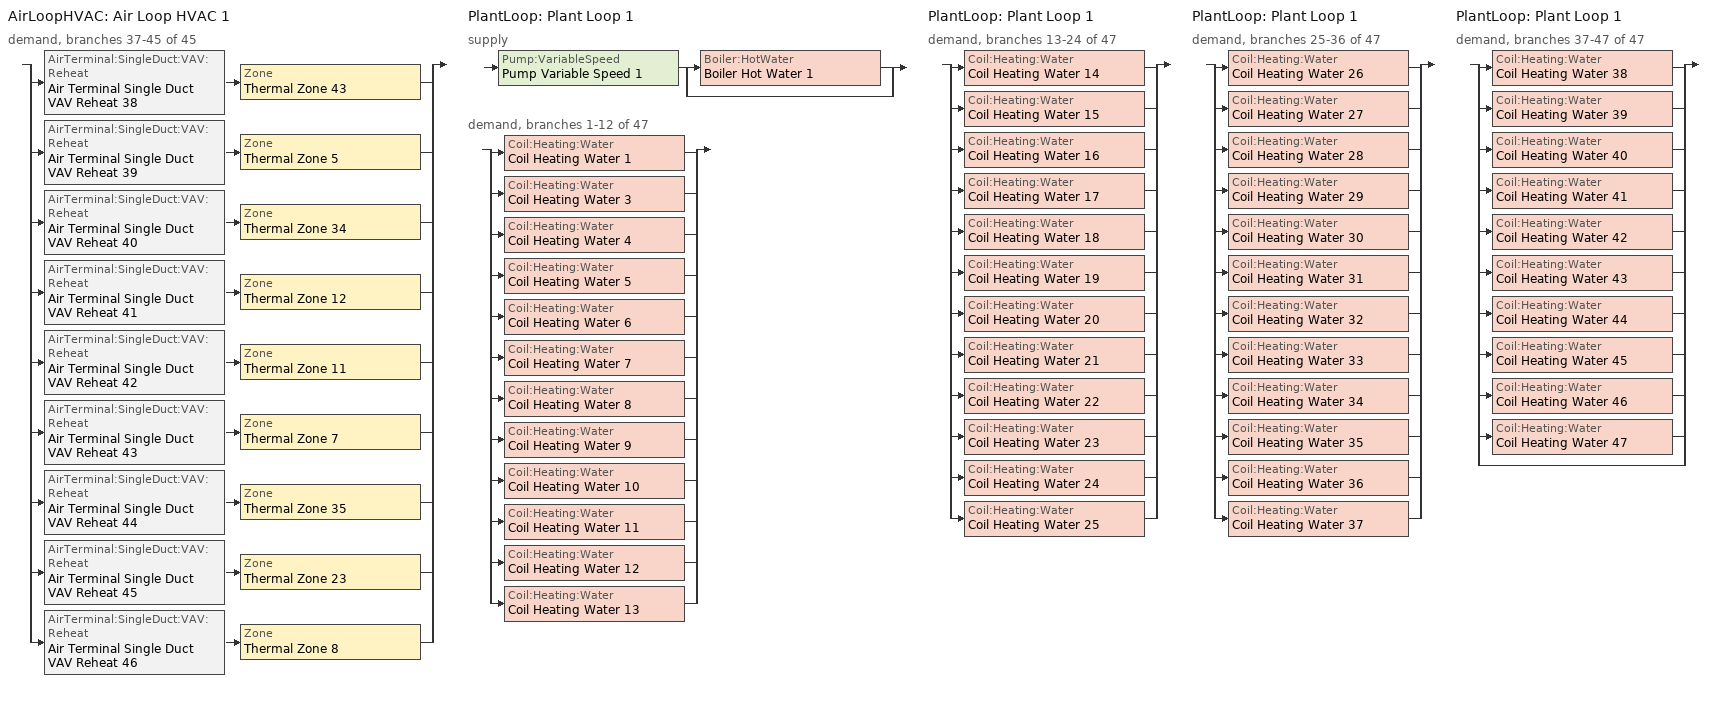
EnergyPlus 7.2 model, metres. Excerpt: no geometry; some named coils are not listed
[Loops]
AirLoopHVAC 'Air Loop HVAC 1'
 demand, branches 37-45 of 45: split
  | AirTerminal:SingleDuct:VAV:Reheat 'Air Terminal Single Duct VAV Reheat 38' > Zone 'Thermal Zone 43'
  | AirTerminal:SingleDuct:VAV:Reheat 'Air Terminal Single Duct VAV Reheat 39' > Zone 'Thermal Zone 5'
  | AirTerminal:SingleDuct:VAV:Reheat 'Air Terminal Single Duct VAV Reheat 40' > Zone 'Thermal Zone 34'
  | AirTerminal:SingleDuct:VAV:Reheat 'Air Terminal Single Duct VAV Reheat 41' > Zone 'Thermal Zone 12'
  | AirTerminal:SingleDuct:VAV:Reheat 'Air Terminal Single Duct VAV Reheat 42' > Zone 'Thermal Zone 11'
  | AirTerminal:SingleDuct:VAV:Reheat 'Air Terminal Single Duct VAV Reheat 43' > Zone 'Thermal Zone 7'
  | AirTerminal:SingleDuct:VAV:Reheat 'Air Terminal Single Duct VAV Reheat 44' > Zone 'Thermal Zone 35'
  | AirTerminal:SingleDuct:VAV:Reheat 'Air Terminal Single Duct VAV Reheat 45' > Zone 'Thermal Zone 23'
  | AirTerminal:SingleDuct:VAV:Reheat 'Air Terminal Single Duct VAV Reheat 46' > Zone 'Thermal Zone 8'
PlantLoop 'Plant Loop 1'
 supply: Pump:VariableSpeed 'Pump Variable Speed 1' > split
  | Boiler:HotWater 'Boiler Hot Water 1'
  | bypass
 demand, branches 1-12 of 47: split
  | Coil:Heating:Water 'Coil Heating Water 1'
  | Coil:Heating:Water 'Coil Heating Water 3'
  | Coil:Heating:Water 'Coil Heating Water 4'
  | Coil:Heating:Water 'Coil Heating Water 5'
  | Coil:Heating:Water 'Coil Heating Water 6'
  | Coil:Heating:Water 'Coil Heating Water 7'
  | Coil:Heating:Water 'Coil Heating Water 8'
  | Coil:Heating:Water 'Coil Heating Water 9'
  | Coil:Heating:Water 'Coil Heating Water 10'
  | Coil:Heating:Water 'Coil Heating Water 11'
  | Coil:Heating:Water 'Coil Heating Water 12'
  | Coil:Heating:Water 'Coil Heating Water 13'
PlantLoop 'Plant Loop 1'
 demand, branches 13-24 of 47: split
  | Coil:Heating:Water 'Coil Heating Water 14'
  | Coil:Heating:Water 'Coil Heating Water 15'
  | Coil:Heating:Water 'Coil Heating Water 16'
  | Coil:Heating:Water 'Coil Heating Water 17'
  | Coil:Heating:Water 'Coil Heating Water 18'
  | Coil:Heating:Water 'Coil Heating Water 19'
  | Coil:Heating:Water 'Coil Heating Water 20'
  | Coil:Heating:Water 'Coil Heating Water 21'
  | Coil:Heating:Water 'Coil Heating Water 22'
  | Coil:Heating:Water 'Coil Heating Water 23'
  | Coil:Heating:Water 'Coil Heating Water 24'
  | Coil:Heating:Water 'Coil Heating Water 25'
PlantLoop 'Plant Loop 1'
 demand, branches 25-36 of 47: split
  | Coil:Heating:Water 'Coil Heating Water 26'
  | Coil:Heating:Water 'Coil Heating Water 27'
  | Coil:Heating:Water 'Coil Heating Water 28'
  | Coil:Heating:Water 'Coil Heating Water 29'
  | Coil:Heating:Water 'Coil Heating Water 30'
  | Coil:Heating:Water 'Coil Heating Water 31'
  | Coil:Heating:Water 'Coil Heating Water 32'
  | Coil:Heating:Water 'Coil Heating Water 33'
  | Coil:Heating:Water 'Coil Heating Water 34'
  | Coil:Heating:Water 'Coil Heating Water 35'
  | Coil:Heating:Water 'Coil Heating Water 36'
  | Coil:Heating:Water 'Coil Heating Water 37'
PlantLoop 'Plant Loop 1'
 demand, branches 37-47 of 47: split
  | Coil:Heating:Water 'Coil Heating Water 38'
  | Coil:Heating:Water 'Coil Heating Water 39'
  | Coil:Heating:Water 'Coil Heating Water 40'
  | Coil:Heating:Water 'Coil Heating Water 41'
  | Coil:Heating:Water 'Coil Heating Water 42'
  | Coil:Heating:Water 'Coil Heating Water 43'
  | Coil:Heating:Water 'Coil Heating Water 44'
  | Coil:Heating:Water 'Coil Heating Water 45'
  | Coil:Heating:Water 'Coil Heating Water 46'
  | Coil:Heating:Water 'Coil Heating Water 47'
  | bypass
[Coil:Heating:Water] Availability Schedule=Always_On; U-Factor Times Area Value {W/K}=Autosize; Maximum Water Flow Rate {m3/s}=Autosize; Performance Input Method=UFactorTimesAreaAndDesignWaterFlowRate; Rated Capacity {W}=Autosize; Rated Inlet Water Temperature {C}=82.2; Rated Inlet Air Temperature {C}=16.6; Rated Outlet Water Temperature {C}=71.1; Rated Outlet Air Temperature {C}=32.2; Rated Ratio for Air and Water Convection=0.5
Coil Heating Water 3; Coil Heating Water 4; Coil Heating Water 5; Coil Heating Water 6; Coil Heating Water 7; Coil Heating Water 8; Coil Heating Water 9; Coil Heating Water 10; Coil Heating Water 11; Coil Heating Water 12; Coil Heating Water 13; Coil Heating Water 14; Coil Heating Water 15; Coil Heating Water 16; Coil Heating Water 17; Coil Heating Water 18; Coil Heating Water 19; Coil Heating Water 20; Coil Heating Water 21; Coil Heating Water 22; Coil Heating Water 23; Coil Heating Water 24; Coil Heating Water 25; Coil Heating Water 26; Coil Heating Water 27; Coil Heating Water 28; Coil Heating Water 29; Coil Heating Water 30; Coil Heating Water 31; Coil Heating Water 32; Coil Heating Water 33; Coil Heating Water 34; Coil Heating Water 35; Coil Heating Water 36; Coil Heating Water 37; Coil Heating Water 38; Coil Heating Water 39; Coil Heating Water 40; Coil Heating Water 41; Coil Heating Water 42; Coil Heating Water 43; Coil Heating Water 44; Coil Heating Water 45; Coil Heating Water 46; Coil Heating Water 47
[SetpointManager:Scheduled]
Setpoint Manager Scheduled 2: Control Variable=Temperature; Schedule=Hot_Water_Temperature
[AirTerminal:SingleDuct:VAV:Reheat] Availability Schedule=Always_On; Maximum Air Flow Rate {m3/s}=Autosize; Zone Minimum Air Flow Input Method=Constant; Constant Minimum Air Flow Fraction=0.3; Fixed Minimum Air Flow Rate {m3/s}=0.3; Maximum Hot Water or Steam Flow Rate {m3/s}=Autosize; Minimum Hot Water or Steam Flow Rate {m3/s}=0; Convergence Tolerance=0.001; Damper Heating Action=Normal; Maximum Flow per Zone Floor Area During Reheat {m3/s-m2}=Autocalculate; Maximum Flow Fraction During Reheat=Autocalculate; Maximum Reheat Air Temperature {C}=35
Name | Reheat Coil
Air Terminal Single Duct VAV Reheat 38 | Coil Heating Water 39
Air Terminal Single Duct VAV Reheat 39 | Coil Heating Water 40
Air Terminal Single Duct VAV Reheat 40 | Coil Heating Water 41
Air Terminal Single Duct VAV Reheat 41 | Coil Heating Water 42
Air Terminal Single Duct VAV Reheat 42 | Coil Heating Water 43
Air Terminal Single Duct VAV Reheat 43 | Coil Heating Water 44
Air Terminal Single Duct VAV Reheat 44 | Coil Heating Water 45
Air Terminal Single Duct VAV Reheat 45 | Coil Heating Water 46
Air Terminal Single Duct VAV Reheat 46 | Coil Heating Water 47
[PlantLoop]
Plant Loop 1: Fluid Type=Water; Plant Equipment Operation Scheme=Plant Loop 1 Operation Scheme List; Maximum Loop Temperature {C}=100; Minimum Loop Temperature {C}=0; Maximum Loop Flow Rate {m3/s}=Autosize; Minimum Loop Flow Rate {m3/s}=0; Plant Loop Volume {m3}=Autocalculate; Load Distribution Scheme=Optimal
[PlantEquipmentOperationSchemes]
Plant Loop 1 Operation Scheme List: Control Scheme Object Type 1=PlantEquipmentOperation:HeatingLoad; Control Scheme Name 1=Plant Loop 1 Heating Operation Scheme; Control Scheme Schedule Name 1=Plant Loop 1 On Schedule
[PlantEquipmentOperation:HeatingLoad]
Plant Loop 1 Heating Operation Scheme: Load Range Lower Limit 1 {W}=0; Load Range Upper Limit 1 {W}=1000000000; Range Equipment List Name 1=Plant Loop 1 Heating Equipment List
[PlantEquipmentList]
Plant Loop 1 Heating Equipment List: Boiler:HotWater, Boiler Hot Water 1
[Sizing:Plant]
Plant Loop 1: Loop Type=Heating; Design Loop Exit Temperature {C}=82; Loop Design Temperature Difference {deltaC}=11
[Pump:VariableSpeed]
Pump Variable Speed 1: Rated Flow Rate {m3/s}=Autosize; Rated Pump Head {Pa}=179352; Rated Power Consumption {W}=Autosize; Motor Efficiency=0.9; Fraction of Motor Inefficiencies to Fluid Stream=0; Coefficient 1 of the Part Load Performance Curve=0; Coefficient 2 of the Part Load Performance Curve=1; Coefficient 3 of the Part Load Performance Curve=0; Coefficient 4 of the Part Load Performance Curve=0; Minimum Flow Rate {m3/s}=0; Pump Control Type=Intermittent
[Boiler:HotWater]
Boiler Hot Water 1: Fuel Type=NaturalGas; Nominal Capacity {W}=Autosize; Nominal Thermal Efficiency=0.66; Design Water Outlet Temperature {C}=82; Design Water Flow Rate {m3/s}=Autosize; Minimum Part Load Ratio=0; Maximum Part Load Ratio=1; Optimum Part Load Ratio=1; Water Outlet Upper Temperature Limit {C}=99; Boiler Flow Mode=ConstantFlow; Parasitic Electric Load {W}=0; Sizing Factor=1
[ZoneControl:Thermostat] Control Object Type 1=ThermostatSetpoint:DualSetpoint; Control Name 1=Thermostat Setpoint Dual Setpoint 1
Name | Zone or ZoneList | Control Type Schedule
Thermal Zone 23 Thermostat | Thermal Zone 23 | Thermal Zone 23 Thermostat Schedule
Thermal Zone 35 Thermostat | Thermal Zone 35 | Thermal Zone 35 Thermostat Schedule
Thermal Zone 7 Thermostat | Thermal Zone 7 | Thermal Zone 7 Thermostat Schedule
Thermal Zone 11 Thermostat | Thermal Zone 11 | Thermal Zone 11 Thermostat Schedule
Thermal Zone 8 Thermostat | Thermal Zone 8 | Thermal Zone 8 Thermostat Schedule
Thermal Zone 43 Thermostat | Thermal Zone 43 | Thermal Zone 43 Thermostat Schedule
Thermal Zone 5 Thermostat | Thermal Zone 5 | Thermal Zone 5 Thermostat Schedule
Thermal Zone 12 Thermostat | Thermal Zone 12 | Thermal Zone 12 Thermostat Schedule
Thermal Zone 34 Thermostat | Thermal Zone 34 | Thermal Zone 34 Thermostat Schedule
[ThermostatSetpoint:DualSetpoint]
Thermostat Setpoint Dual Setpoint 1: Heating Setpoint Temperature Schedule=Heating Sch; Cooling Setpoint Temperature Schedule=Cooling Sch
[Zone equipment]
Thermal Zone 23: Air Terminal Single Duct VAV Reheat 45
Thermal Zone 35: Air Terminal Single Duct VAV Reheat 44
Thermal Zone 7: Air Terminal Single Duct VAV Reheat 43
Thermal Zone 11: Air Terminal Single Duct VAV Reheat 42
Thermal Zone 8: Air Terminal Single Duct VAV Reheat 46
Thermal Zone 43: Air Terminal Single Duct VAV Reheat 38
Thermal Zone 5: Air Terminal Single Duct VAV Reheat 39
Thermal Zone 12: Air Terminal Single Duct VAV Reheat 41
Thermal Zone 34: Air Terminal Single Duct VAV Reheat 40
[Sizing:Zone] Zone Cooling Design Supply Air Temperature Input Method=SupplyAirTemperature; Zone Cooling Design Supply Air Temperature {C}=14; Zone Heating Design Supply Air Temperature Input Method=SupplyAirTemperature; Zone Heating Design Supply Air Temperature {C}=40; Zone Cooling Design Supply Air Humidity Ratio {kgWater/kgDryAir}=0.0085; Zone Heating Design Supply Air Humidity Ratio {kgWater/kgDryAir}=0.008; Cooling Design Air Flow Method=DesignDay; Cooling Design Air Flow Rate {m3/s}=0; Cooling Minimum Air Flow per Zone Floor Area {m3/s-m2}=0.000762; Cooling Minimum Air Flow {m3/s}=0; Cooling Minimum Air Flow Fraction=0; Heating Design Air Flow Method=DesignDay; Heating Design Air Flow Rate {m3/s}=0; Heating Maximum Air Flow per Zone Floor Area {m3/s-m2}=0.002032; Heating Maximum Air Flow {m3/s}=0.141576; Heating Maximum Air Flow Fraction=0.3
Thermal Zone 23; Thermal Zone 35; Thermal Zone 7; Thermal Zone 11; Thermal Zone 8; Thermal Zone 43; Thermal Zone 5; Thermal Zone 12; Thermal Zone 34
[Schedule:Day:Interval]
Heating Sch Default: No, 24:00, 24
Hot_Water_Temperature_Default; Hot_Water_Temperature_Winter_Design_Day; Hot_Water_Temperature_Summer_Design_Day: No, 24:00, 67
Always_On_Winter_Design_Day; Always_On_Default; Always_On_Summer_Design_Day: No, 24:00, 1
Cooling Sch Default: No, 24:00, 28
[Schedule:Week:Daily]
Schedule:Week:Daily {0bc2646a-e3f4-4dea-b7f6-311effa857dd}: Always_On_Default, Always_On_Default, Always_On_Default, Always_On_Default, Always_On_Default, Always_On_Default, Always_On_Default, Always_On_Default, Always_On_Summer_Design_Day, Always_On_Winter_Design_Day, Always_On_Default, Always_On_Default
Schedule:Week:Daily {b338578f-13af-4a55-b309-ebee8b2ca4d7}: Hot_Water_Temperature_Default, Hot_Water_Temperature_Default, Hot_Water_Temperature_Default, Hot_Water_Temperature_Default, Hot_Water_Temperature_Default, Hot_Water_Temperature_Default, Hot_Water_Temperature_Default, Hot_Water_Temperature_Default, Hot_Water_Temperature_Summer_Design_Day, Hot_Water_Temperature_Winter_Design_Day, Hot_Water_Temperature_Default, Hot_Water_Temperature_Default
Schedule:Week:Daily {6f674bcb-aa82-4249-8763-6592de9d6cea}: Cooling Sch Default, Cooling Sch Default, Cooling Sch Default, Cooling Sch Default, Cooling Sch Default, Cooling Sch Default, Cooling Sch Default, Cooling Sch Default, Cooling Sch Default, Cooling Sch Default, Cooling Sch Default, Cooling Sch Default
Schedule:Week:Daily {1e79ee17-11a5-47a2-be09-4494094d01e1}: Heating Sch Default, Heating Sch Default, Heating Sch Default, Heating Sch Default, Heating Sch Default, Heating Sch Default, Heating Sch Default, Heating Sch Default, Heating Sch Default, Heating Sch Default, Heating Sch Default, Heating Sch Default
[Schedule:Year]
Always_On: Schedule:Week:Daily {0bc2646a-e3f4-4dea-b7f6-311effa857dd}, 1, 1, 12, 31
Hot_Water_Temperature: Schedule:Week:Daily {b338578f-13af-4a55-b309-ebee8b2ca4d7}, 1, 1, 12, 31
Cooling Sch: Schedule:Week:Daily {6f674bcb-aa82-4249-8763-6592de9d6cea}, 1, 1, 12, 31
Heating Sch: Schedule:Week:Daily {1e79ee17-11a5-47a2-be09-4494094d01e1}, 1, 1, 12, 31
[Schedule:Compact]
Plant Loop 1 On Schedule: Through: 12/31, For: AllDays, Until: 24:00, 1
Thermal Zone 23 Thermostat Schedule; Thermal Zone 35 Thermostat Schedule; Thermal Zone 7 Thermostat Schedule; Thermal Zone 11 Thermostat Schedule; Thermal Zone 8 Thermostat Schedule; Thermal Zone 43 Thermostat Schedule; Thermal Zone 5 Thermostat Schedule; Thermal Zone 12 Thermostat Schedule; Thermal Zone 34 Thermostat Schedule: Through: 12/31, For: AllDays, Until: 24:00, 4
